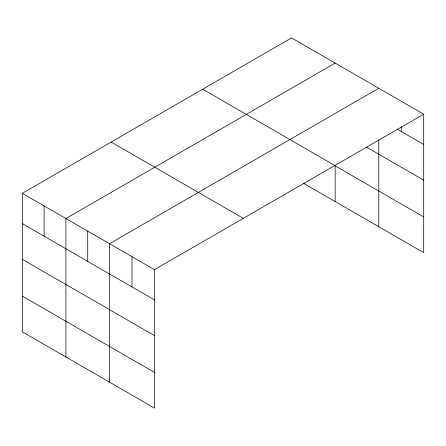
<?xml version="1.0" encoding="UTF-8"?>
<svg xmlns="http://www.w3.org/2000/svg" width="446" height="446" viewBox="0 0 446 446"><rect width="100%" height="100%" fill="white"/><g stroke="black" fill="none" stroke-linecap="round" stroke-linejoin="round"><path stroke-width="0.67" d="M378.765 139.799L378.765 226.707M303.33 183.155L423.7 252.648L423.7 114.204L291.545 37.904L22.3 193.352L22.3 331.796L154.455 408.096L154.455 269.652L22.3 193.352M335.158 63.081L65.913 218.529L65.913 356.973M378.765 88.263L109.521 243.711L109.521 382.155M154.455 269.652L423.7 114.204M397.096 129.095L423.7 144.454M366.389 147.074L423.7 180.162M202.696 89.2L334.851 165.499M423.7 216.946L335.158 165.823L335.158 201.525M111.149 142.057L243.304 218.356M22.3 223.608L154.455 299.902M22.3 259.31L154.455 335.609M22.3 296.094L154.455 372.393M401.233 126.675L401.233 131.486M131.988 256.679L131.988 286.934M87.717 231.123L87.717 261.373M44.104 205.94L44.104 236.196"/></g></svg>
